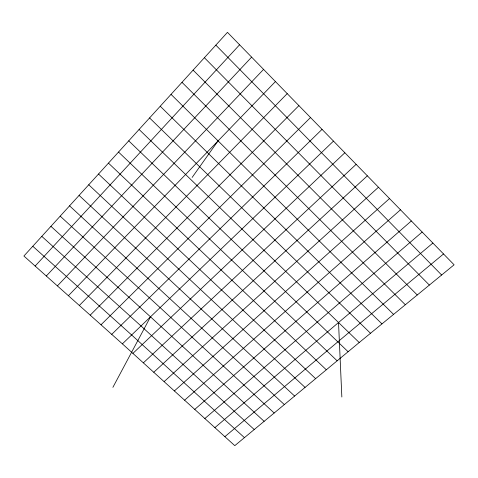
<?xml version="1.0" encoding="UTF-8"?>
<svg xmlns="http://www.w3.org/2000/svg" width="478" height="478" viewBox="0 0 478 478"><rect width="100%" height="100%" fill="white"/><g stroke="black" fill="none" stroke-linecap="round" stroke-linejoin="round"><path stroke-width="0.72" d="M112.898 387.335L150.498 316.836L333.477 141.112M192.144 177.428L218.088 140.861M204.387 57.718L227.462 32.349L454.1 264.806L359.211 342.535L234.782 445.651L122.38 343.861L23.9 256.023L204.387 57.718L429.34 285.049M35.151 266.037L239.592 44.783M46.324 275.985L251.631 57.127M57.426 285.862L263.581 69.382M68.444 295.673L275.442 81.553M79.39 305.424L287.212 93.634M90.258 315.11L298.905 105.626M310.509 117.54L101.049 324.741M111.756 334.325L322.029 129.371M122.38 343.861L150.498 316.836L264.137 421.327M132.926 353.361L344.835 152.775M143.4 362.82L356.116 164.354M153.802 372.231L367.319 175.844M164.139 381.599L378.445 187.256M174.41 390.914L389.486 198.579M184.622 400.182L400.45 209.824M194.767 409.389L411.331 220.979M204.859 418.537L422.14 232.057M214.891 427.631L338.526 322.519L432.871 243.051M224.863 436.671L348.904 332.563L443.524 253.967M32.785 246.254L131.629 334.97L244.443 437.645M41.795 236.359L141.004 325.96L254.23 429.537M50.925 226.327L150.498 316.836M60.18 216.152L160.112 307.599L274.169 413.004M69.567 205.839L284.326 404.579M79.085 195.383L294.615 396.041M88.741 184.777L305.036 387.389M98.528 174.028L315.588 378.63M108.458 163.118L326.283 369.763M118.526 152.064L337.11 360.788M128.737 140.849L348.086 351.712M139.092 129.472L359.211 342.535M149.59 117.941L370.486 333.25M381.922 323.857L160.244 106.241M171.04 94.375L393.519 314.351M181.993 82.336L405.29 304.719M193.106 70.117L417.228 294.956M441.63 275.005L215.835 45.129M338.526 322.519L341.848 397.003"/></g></svg>
